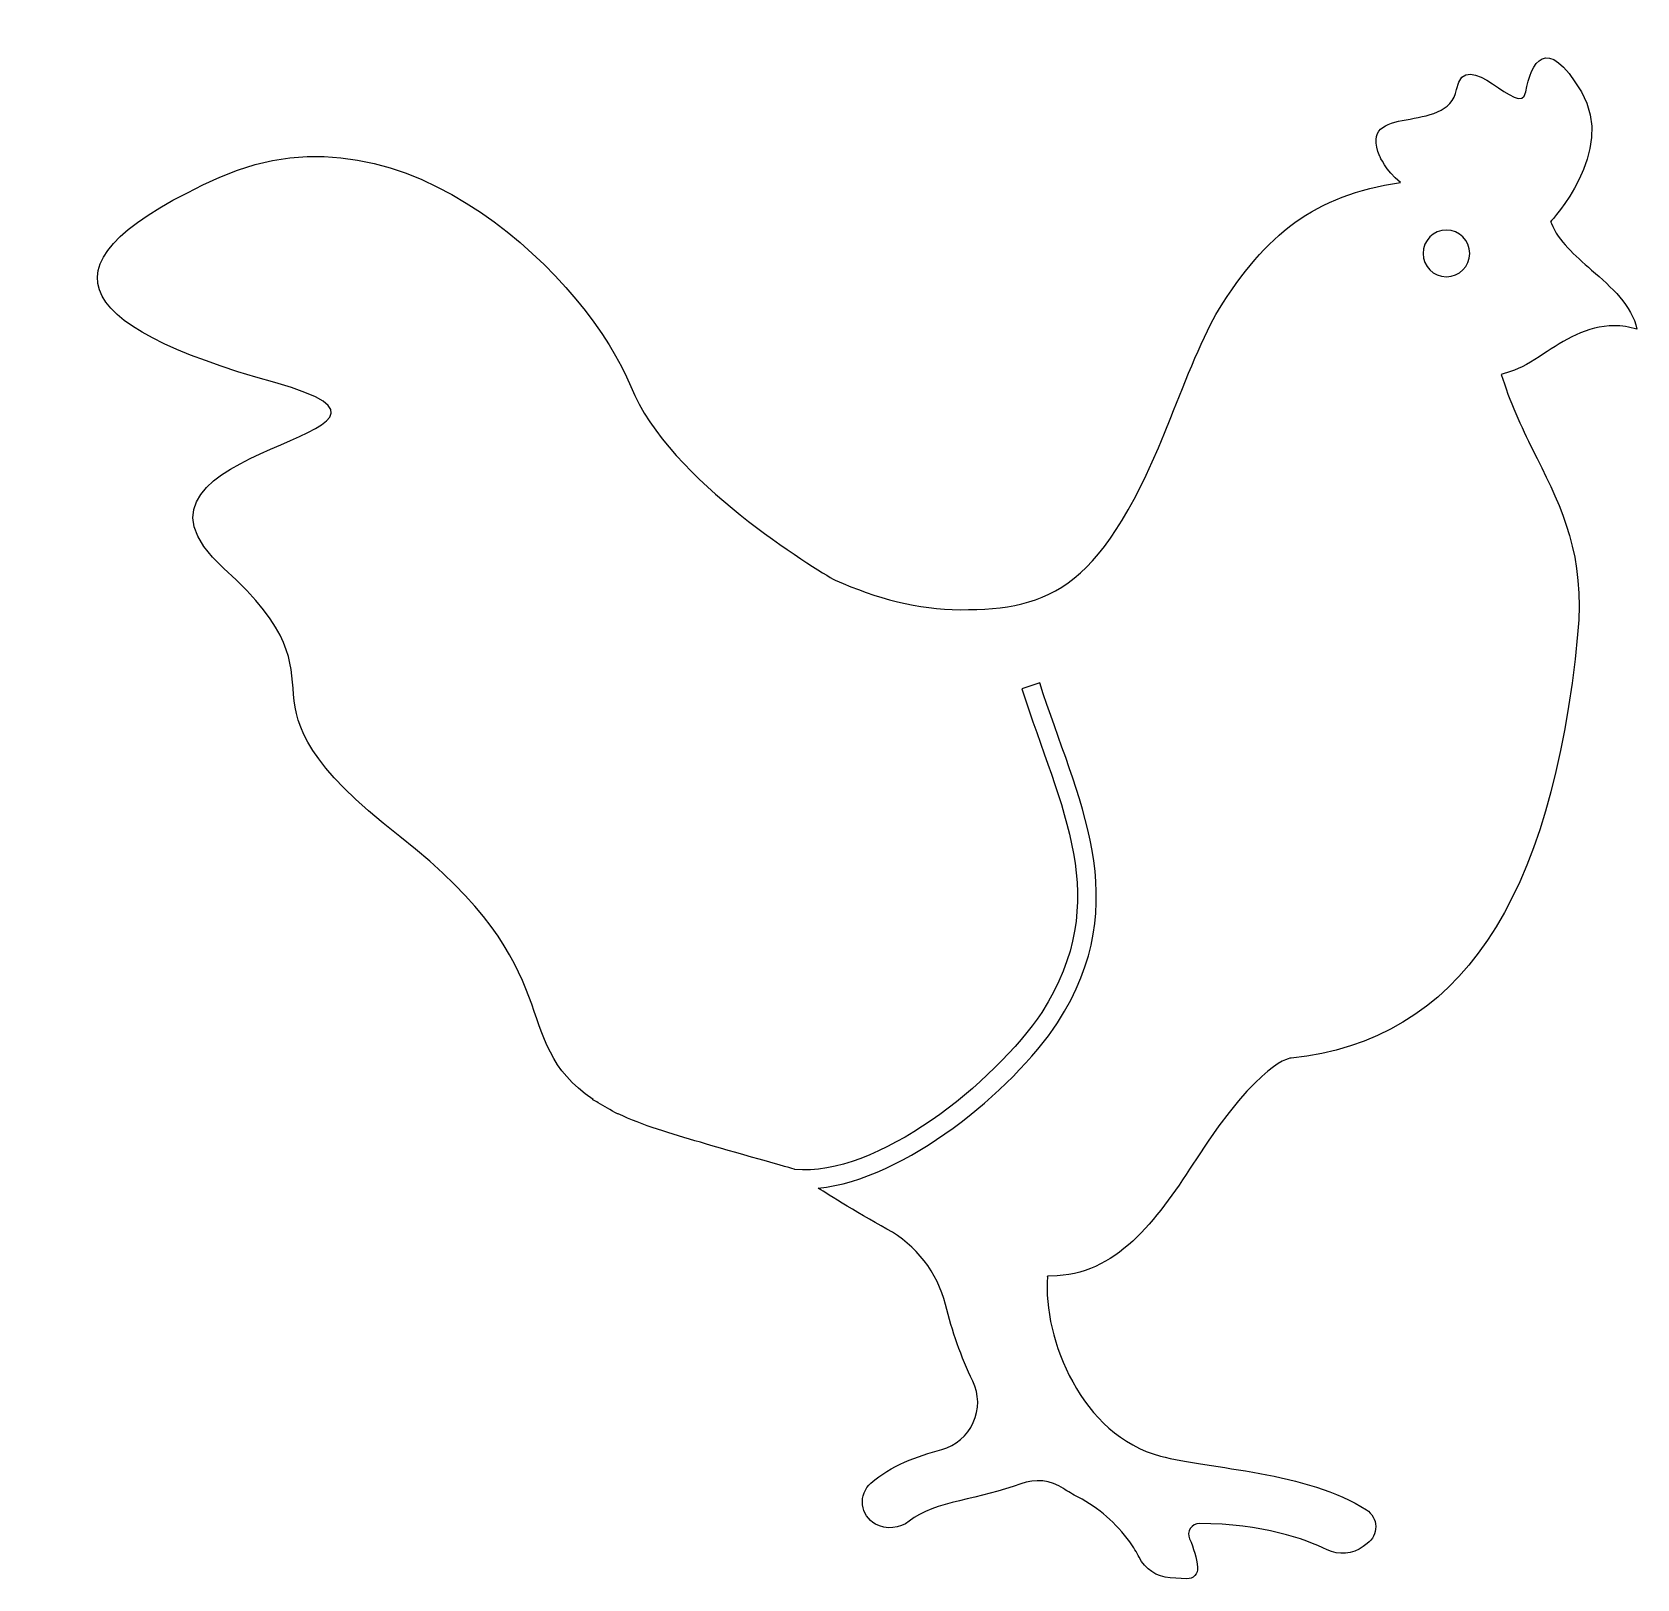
# Model space of a CAD drawing. Header units: centimetres. Extents: x -5.7 to 5.2, y -5.2 to 5.3.
import ezdxf

# ---------------------------------------------------------------- set-up
doc = ezdxf.new("R2010")
doc.units = ezdxf.units.CM
doc.header["$MEASUREMENT"] = 0
doc.layers.add('Layer 1', color=7, linetype='Continuous')

msp = doc.modelspace()

# ---------------------------------------------------------------- linework, layer by layer
at = {"layer": 'Layer 1'}
for points, knots in [([(4.58074, 3.1462), (4.71912, 3.23518), (4.87498, 3.33654), (5.06085, 3.33654), (5.06085, 3.33654), (5.11247, 3.33654), (5.16348, 3.32876), (5.21449, 3.31278), (5.21449, 3.31278), (5.18097, 3.47468), (5.04259, 3.59591), (4.90786, 3.71386), (4.90786, 3.71386), (4.79266, 3.8149), (4.68365, 3.90992), (4.63521, 4.03012), (4.63521, 4.03012), (4.63521, 4.03012), (4.63013, 4.04314), (4.63013, 4.04314), (4.63013, 4.04314), (4.63013, 4.04314), (4.6303, 4.04314), (4.6303, 4.04314), (4.6303, 4.04314), (4.6303, 4.04314), (5.07848, 4.51492), (4.83845, 4.92052), (4.83845, 4.92052), (4.59837, 5.32605), (4.49574, 5.11475), (4.46142, 4.92052), (4.46142, 4.92052), (4.42726, 4.72621), (4.05248, 5.25551), (3.99305, 4.93761), (3.99305, 4.93761), (3.93347, 4.61969), (3.31307, 4.85906), (3.47322, 4.48417), (3.47322, 4.48417), (3.47322, 4.48417), (3.51039, 4.39196), (3.61223, 4.30751), (3.61223, 4.30751), (3.0271, 4.21718), (2.70045, 3.96011), (2.37917, 3.44116), (2.37917, 3.44116), (2.28956, 3.29641), (2.15327, 2.96158), (2.0573, 2.71588), (2.0573, 2.71588), (1.60005, 1.54878), (1.24463, 1.4131), (0.62979, 1.4131), (0.62979, 1.4131), (0.34589, 1.4131), (0.06162, 1.49086), (-0.21577, 1.61209), (-0.21577, 1.61209), (-0.34526, 1.6871), (-1.3411, 2.28072), (-1.60126, 2.92482), (-1.60126, 2.92482), (-1.87943, 3.61412), (-3.11217, 4.91341), (-4.38469, 4.34333), (-4.38469, 4.34333), (-5.65731, 3.77321), (-5.41342, 3.3432), (-4.01364, 2.95133), (-4.01364, 2.95133), (-2.68805, 2.5802), (-5.29936, 2.54041), (-4.35815, 1.69191), (-4.35815, 1.69191), (-3.41705, 0.84366), (-4.43792, 0.87006), (-3.16514, -0.1243), (-3.16514, -0.1243), (-1.98811, -1.04373), (-2.44994, -1.50177), (-1.8568, -1.90468), (-1.8568, -1.90468), (-1.85728, -1.90545), (-1.85783, -1.90627), (-1.85831, -1.90722), (-1.85831, -1.90722), (-1.84704, -1.91452), (-1.83376, -1.92024), (-1.82201, -1.92757), (-1.82201, -1.92757), (-1.78261, -1.95249), (-1.73938, -1.97747), (-1.69086, -2.00194), (-1.69086, -2.00194), (-1.69086, -2.00194), (-1.68776, -2.00226), (-1.68713, -2.00226), (-1.68713, -2.00226), (-1.52071, -2.08076), (-1.3288, -2.13794), (-1.1301, -2.19546), (-1.1301, -2.19546), (-0.92007, -2.25679), (-0.49068, -2.37866), (-0.49068, -2.37866), (-0.49068, -2.37866), (0.05822, -2.43793), (0.86653, -1.78906), (1.18284, -1.3153), (1.18284, -1.3153), (1.67174, -0.55177), (1.31185, 0.06119), (1.04669, 0.87759), (1.04669, 0.87759), (1.04669, 0.87759), (1.16901, 0.91643), (1.16901, 0.91643), (1.16901, 0.91643), (1.42148, 0.12792), (1.82248, -0.55476), (1.29024, -1.38552), (1.29024, -1.38552), (0.97965, -1.85182), (0.2531, -2.44875), (-0.3311, -2.50592), (-0.3311, -2.50592), (-0.31194, -2.51767), (-0.07435, -2.67036), (0.13401, -2.78365), (0.13401, -2.78365), (0.33157, -2.89104), (0.47567, -3.07676), (0.53065, -3.2949), (0.53065, -3.2949), (0.57576, -3.47442), (0.63582, -3.64949), (0.71557, -3.81409), (0.71557, -3.81409), (0.7583, -3.90243), (0.75976, -4.00523), (0.7189, -4.09436), (0.7189, -4.09436), (0.67823, -4.18366), (0.60008, -4.25068), (0.50522, -4.2761), (0.50522, -4.2761), (0.33729, -4.32156), (0.16142, -4.38527), (0.02566, -4.50364), (0.02566, -4.50364), (-0.01614, -4.54063), (-0.0375, -4.59516), (-0.03146, -4.65043), (-0.03146, -4.65043), (-0.02527, -4.70573), (0.00733, -4.75465), (0.05609, -4.78135), (0.05609, -4.78135), (0.12935, -4.82122), (0.21942, -4.8136), (0.28488, -4.76166), (0.28488, -4.76166), (0.45583, -4.62564), (0.77118, -4.61294), (1.04064, -4.50904), (1.04064, -4.50904), (1.1366, -4.47216), (1.24514, -4.48425), (1.33044, -4.54129), (1.33044, -4.54129), (1.36092, -4.56164), (1.39286, -4.581), (1.42939, -4.59992), (1.42939, -4.59992), (1.5692, -4.67207), (1.68757, -4.77499), (1.77893, -4.90305), (1.77893, -4.90305), (1.80467, -4.93895), (1.82611, -4.97359), (1.84232, -5.00632), (1.84232, -5.00632), (1.88206, -5.0867), (1.96212, -5.13978), (2.05174, -5.14533), (2.05174, -5.14533), (2.05174, -5.14533), (2.1666, -5.152), (2.1666, -5.152), (2.1666, -5.152), (2.18679, -5.15327), (2.20631, -5.14568), (2.22031, -5.13104), (2.22031, -5.13104), (2.23412, -5.11625), (2.24095, -5.09638), (2.23873, -5.07638), (2.23873, -5.07638), (2.23188, -5.01108), (2.21203, -4.94533), (2.18343, -4.88114), (2.18343, -4.88114), (2.17327, -4.85825), (2.17549, -4.83219), (2.18899, -4.81137), (2.18899, -4.81137), (2.20251, -4.79055), (2.22571, -4.77816), (2.25064, -4.77816), (2.25064, -4.77816), (2.67739, -4.77895), (2.96655, -4.88336), (3.11588, -4.9558), (3.11588, -4.9558), (3.19483, -4.99424), (3.28873, -4.98599), (3.35961, -4.93466), (3.35961, -4.93466), (3.35961, -4.93466), (3.38787, -4.914), (3.38787, -4.914), (3.38787, -4.914), (3.42504, -4.8873), (3.44634, -4.84394), (3.44523, -4.79819), (3.44523, -4.79819), (3.44428, -4.75244), (3.4206, -4.71016), (3.38231, -4.68521), (3.38231, -4.68521), (2.98702, -4.42751), (2.31591, -4.40766), (1.98719, -4.32154), (1.98719, -4.32154), (1.45448, -4.17983), (1.18852, -3.52906), (1.22157, -3.10533), (1.22157, -3.10533), (1.22189, -3.10567), (1.22205, -3.10567), (1.22234, -3.10567), (1.22234, -3.10567), (1.22234, -3.10567), (1.22218, -3.10326), (1.22218, -3.10326), (1.22218, -3.10326), (1.22218, -3.10326), (1.287, -3.09961), (1.287, -3.09961), (1.287, -3.09961), (1.71642, -3.07609), (1.98367, -2.68892), (2.2304, -2.30663), (2.2304, -2.30663), (2.66572, -1.63221), (2.87323, -1.62443), (2.87323, -1.62443), (2.87323, -1.62443), (4.00395, -1.50878), (4.63879, -0.56964), (4.81294, 1.24569), (4.81294, 1.24569), (4.86456, 1.78142), (4.70618, 2.09963), (4.53822, 2.43687), (4.53822, 2.43687), (4.4607, 2.59321), (4.38, 2.75461), (4.31642, 2.9436), (4.31642, 2.9436), (4.31642, 2.9436), (4.29528, 3.00676), (4.29528, 3.00676), (4.29528, 3.00676), (4.29528, 3.00676), (4.35883, 3.026), (4.35883, 3.026), (4.35883, 3.026), (4.42665, 3.04603), (4.50177, 3.09482), (4.58074, 3.1462)], [0, 0, 0, 0, 0.01388889, 0.01388889, 0.01388889, 0.01388889, 0.02777778, 0.02777778, 0.02777778, 0.02777778, 0.04166667, 0.04166667, 0.04166667, 0.04166667, 0.05555556, 0.05555556, 0.05555556, 0.05555556, 0.06944444, 0.06944444, 0.06944444, 0.06944444, 0.08333333, 0.08333333, 0.08333333, 0.08333333, 0.09722222, 0.09722222, 0.09722222, 0.09722222, 0.11111111, 0.11111111, 0.11111111, 0.11111111, 0.125, 0.125, 0.125, 0.125, 0.13888889, 0.13888889, 0.13888889, 0.13888889, 0.15277778, 0.15277778, 0.15277778, 0.15277778, 0.16666667, 0.16666667, 0.16666667, 0.16666667, 0.18055556, 0.18055556, 0.18055556, 0.18055556, 0.19444444, 0.19444444, 0.19444444, 0.19444444, 0.20833333, 0.20833333, 0.20833333, 0.20833333, 0.22222222, 0.22222222, 0.22222222, 0.22222222, 0.23611111, 0.23611111, 0.23611111, 0.23611111, 0.25, 0.25, 0.25, 0.25, 0.26388889, 0.26388889, 0.26388889, 0.26388889, 0.27777778, 0.27777778, 0.27777778, 0.27777778, 0.29166667, 0.29166667, 0.29166667, 0.29166667, 0.30555556, 0.30555556, 0.30555556, 0.30555556, 0.31944444, 0.31944444, 0.31944444, 0.31944444, 0.33333333, 0.33333333, 0.33333333, 0.33333333, 0.34722222, 0.34722222, 0.34722222, 0.34722222, 0.36111111, 0.36111111, 0.36111111, 0.36111111, 0.375, 0.375, 0.375, 0.375, 0.38888889, 0.38888889, 0.38888889, 0.38888889, 0.40277778, 0.40277778, 0.40277778, 0.40277778, 0.41666667, 0.41666667, 0.41666667, 0.41666667, 0.43055556, 0.43055556, 0.43055556, 0.43055556, 0.44444444, 0.44444444, 0.44444444, 0.44444444, 0.45833333, 0.45833333, 0.45833333, 0.45833333, 0.47222222, 0.47222222, 0.47222222, 0.47222222, 0.48611111, 0.48611111, 0.48611111, 0.48611111, 0.5, 0.5, 0.5, 0.5, 0.51388889, 0.51388889, 0.51388889, 0.51388889, 0.52777778, 0.52777778, 0.52777778, 0.52777778, 0.54166667, 0.54166667, 0.54166667, 0.54166667, 0.55555556, 0.55555556, 0.55555556, 0.55555556, 0.56944444, 0.56944444, 0.56944444, 0.56944444, 0.58333333, 0.58333333, 0.58333333, 0.58333333, 0.59722222, 0.59722222, 0.59722222, 0.59722222, 0.61111111, 0.61111111, 0.61111111, 0.61111111, 0.625, 0.625, 0.625, 0.625, 0.63888889, 0.63888889, 0.63888889, 0.63888889, 0.65277778, 0.65277778, 0.65277778, 0.65277778, 0.66666667, 0.66666667, 0.66666667, 0.66666667, 0.68055556, 0.68055556, 0.68055556, 0.68055556, 0.69444444, 0.69444444, 0.69444444, 0.69444444, 0.70833333, 0.70833333, 0.70833333, 0.70833333, 0.72222222, 0.72222222, 0.72222222, 0.72222222, 0.73611111, 0.73611111, 0.73611111, 0.73611111, 0.75, 0.75, 0.75, 0.75, 0.76388889, 0.76388889, 0.76388889, 0.76388889, 0.77777778, 0.77777778, 0.77777778, 0.77777778, 0.79166667, 0.79166667, 0.79166667, 0.79166667, 0.80555556, 0.80555556, 0.80555556, 0.80555556, 0.81944444, 0.81944444, 0.81944444, 0.81944444, 0.83333333, 0.83333333, 0.83333333, 0.83333333, 0.84722222, 0.84722222, 0.84722222, 0.84722222, 0.86111111, 0.86111111, 0.86111111, 0.86111111, 0.875, 0.875, 0.875, 0.875, 0.88888889, 0.88888889, 0.88888889, 0.88888889, 0.90277778, 0.90277778, 0.90277778, 0.90277778, 0.91666667, 0.91666667, 0.91666667, 0.91666667, 0.93055556, 0.93055556, 0.93055556, 0.93055556, 0.94444444, 0.94444444, 0.94444444, 0.94444444, 0.95833333, 0.95833333, 0.95833333, 0.95833333, 0.97222222, 0.97222222, 0.97222222, 0.97222222, 1, 1, 1, 1]), ([(3.92378, 3.66843), (3.83623, 3.66843), (3.76556, 3.73952), (3.76556, 3.82673), (3.76556, 3.82673), (3.76556, 3.91412), (3.83657, 3.9849), (3.92378, 3.9849), (3.92378, 3.9849), (4.01085, 3.9849), (4.08171, 3.91397), (4.08171, 3.82673), (4.08171, 3.82673), (4.08171, 3.73949), (4.01118, 3.66843), (3.92378, 3.66843)], [0, 0, 0, 0, 0.2, 0.2, 0.2, 0.2, 0.4, 0.4, 0.4, 0.4, 0.6, 0.6, 0.6, 0.6, 1, 1, 1, 1])]:
    msp.add_open_spline(points, degree=3, knots=knots, dxfattribs=at)

doc.saveas('drawing.dxf')
